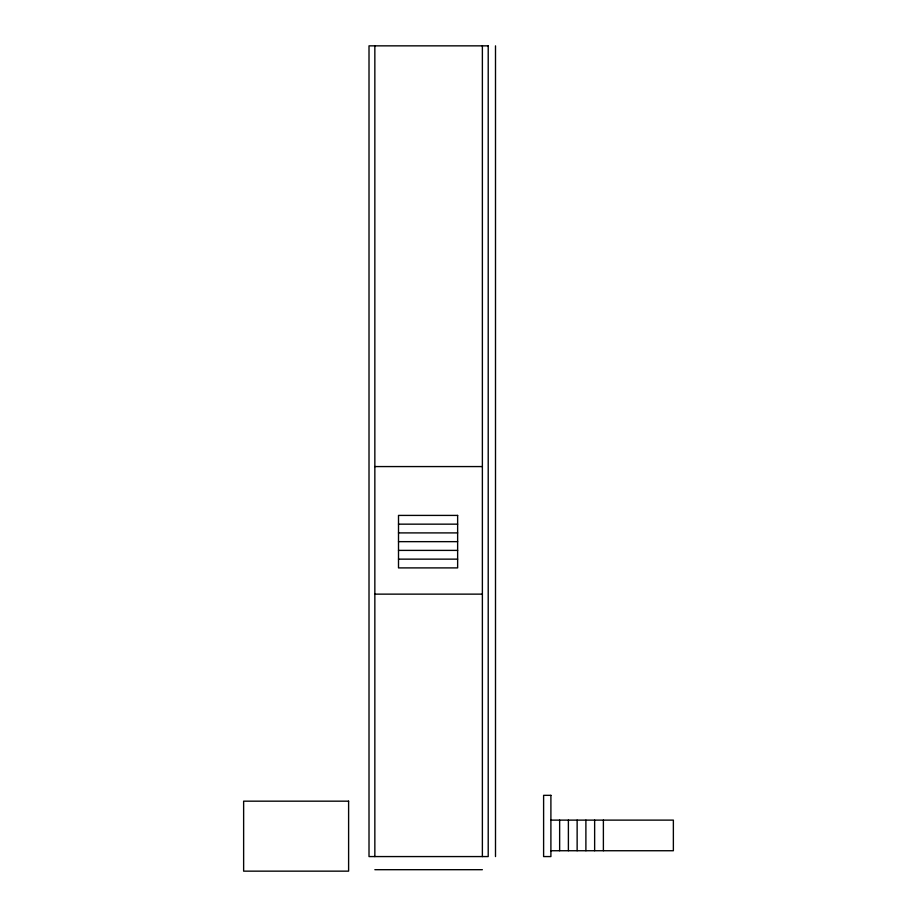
<?xml version="1.0" encoding="UTF-8"?>
<svg xmlns="http://www.w3.org/2000/svg" width="917" height="917" viewBox="0 0 917 917"><rect width="100%" height="100%" fill="white"/><g stroke="black" fill="none" stroke-linecap="round" stroke-linejoin="round"><path stroke-width="1.38" d="M374.847 466.57L482.376 466.57M398.505 524.157L457.64 524.157M398.505 532.903L457.64 532.903M398.505 541.649L457.64 541.649M398.505 550.395L457.64 550.395M398.505 559.141L457.64 559.141M374.847 594.136L482.376 594.136M550.899 820.119L673.365 820.119L673.365 850.735L550.899 850.735M374.847 869.694L482.376 869.694M603.386 820.119L603.386 850.735M594.64 820.119L594.64 850.735M585.894 820.119L585.894 850.735M577.137 820.119L577.137 850.735M568.391 820.119L568.391 850.735M559.645 820.119L559.645 850.735M495.501 45.85L495.501 856.57M482.376 45.85L482.376 856.57M374.847 45.85L374.847 856.57M488.211 45.85L369.012 45.85L369.012 856.57L488.211 856.57L488.211 45.85M457.64 515.411L398.505 515.411L398.505 567.898L457.64 567.898L457.64 515.411M550.899 795.337L543.609 795.337L543.609 856.57L550.899 856.57L550.899 795.337M348.609 801.171L243.635 801.171L243.635 871.15L348.609 871.15L348.609 801.171"/></g></svg>
